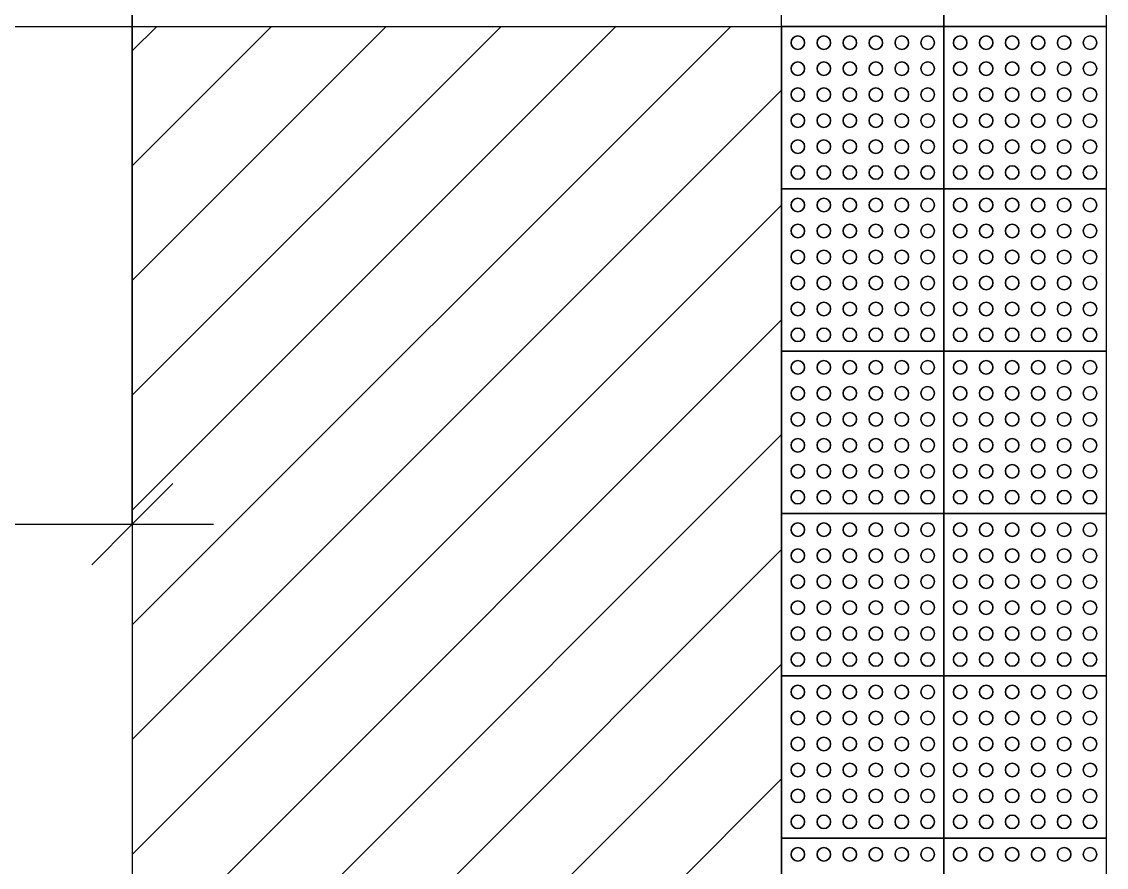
# Model space of a CAD drawing. Header units: millimetres. Extents: x -92759 to 184353, y -15225 to 86714.
# Drawn here: x -56337 to -54333, y 26587 to 28150 of the extents above; entities that cross this region are included whole.
import ezdxf

# ---------------------------------------------------------------- set-up
doc = ezdxf.new("R2010")
doc.units = ezdxf.units.MM
for name, color, linetype in [('0-1', 9, 'Continuous'), ('A-_ANOT----_D', 8, 'Continuous'), ('A-_ANOT----_D-150', 8, 'Continuous'), ('A-_FLOR----_E', 8, 'Continuous'), ('A-_GENM----_M', 9, 'Continuous')]:
    doc.layers.add(name, color=color, linetype=linetype)
doc.layers.add('A-_DETA----_E-6', color=7, linetype='Continuous', true_color=0x969696)
doc.layers.add('A-_DETA----_ED-3', color=7, linetype='Continuous', true_color=0x969696)
doc.styles.add('Arial_1', font='arial.ttf', dxfattribs={"width": 0.8, "height": 225})
doc.dimstyles.new('IDA_-_Arial_-_1_5mm_-_Black_-_Diagonal_1', dxfattribs={"dimscale": 304.8, "dimtxt": 229.558365, "dimasz": 0.492126, "dimexe": 0.492126, "dimexo": 0.492126, "dimgap": 0, "dimtad": 1, "dimdec": 0, "dimzin": 0, "dimdsep": 46, "dimtxsty": 'Arial_1', "dimblk1": 'OBLIQUE', "dimblk2": 'OBLIQUE', "dimsah": 1, "dimcen": 0.09, "dimdle": 0.492126, "dimazin": 0, "dimtfac": 1, "dimtdec": 4, "dimtix": 1, "dimtmove": 0, "dimatfit": 3, "dimfxl": 1, "dimtvp": 1, "dimtolj": 1, "dimtzin": 0, "dimarcsym": 2})

# ---------------------------------------------------------------- blocks, each defined once
blk = doc.blocks.new('IDA_Tactile_2_Rows - 2x19-10277044-BLK8_RHH_1ST STOREY PLAN')
at = {"layer": 'A-_GENM----_M'}
for p, q in [((0, 600), (300, 600)), ((300, 300), (300, 600)), ((300, 600), (600, 600)), ((300, 600), (300, 300)), ((600, 300), (600, 600)), ((600, 600), (900, 600)), ((600, 600), (600, 300)), ((900, 300), (900, 600)), ((900, 600), (1200, 600)), ((900, 600), (900, 300)), ((1200, 300), (1200, 600)), ((1200, 600), (1500, 600)), ((1200, 600), (1200, 300)), ((1500, 300), (1500, 600)), ((1500, 600), (1800, 600)), ((1500, 600), (1500, 300)), ((1800, 300), (1800, 600)), ((1800, 600), (2100, 600)), ((1800, 600), (1800, 300)), ((300, 300), (0, 300)), ((0, 300), (300, 300)), ((600, 300), (300, 300)), ((300, 0), (300, 300)), ((300, 300), (600, 300)), ((300, 300), (300, 0)), ((900, 300), (600, 300)), ((600, 0), (600, 300)), ((600, 300), (900, 300)), ((600, 300), (600, 0)), ((1200, 300), (900, 300)), ((900, 0), (900, 300)), ((900, 300), (1200, 300)), ((900, 300), (900, 0)), ((1500, 300), (1200, 300)), ((1200, 0), (1200, 300)), ((1200, 300), (1500, 300)), ((1200, 300), (1200, 0)), ((1800, 300), (1500, 300)), ((1500, 0), (1500, 300)), ((1500, 300), (1800, 300)), ((1500, 300), (1500, 0)), ((2100, 300), (1800, 300)), ((1800, 0), (1800, 300)), ((1800, 300), (2100, 300)), ((1800, 300), (1800, 0)), ((300, 0), (0, 0)), ((600, 0), (300, 0)), ((900, 0), (600, 0)), ((1200, 0), (900, 0)), ((1500, 0), (1200, 0)), ((1800, 0), (1500, 0)), ((2100, 0), (1800, 0))]:
    blk.add_line(p, q, dxfattribs=at)
for centre in [(330, 570), (330, 570), (378, 570), (378, 570), (426, 570), (426, 570), (474, 570), (474, 570), (522, 570), (522, 570), (570, 570), (570, 570), (630, 570), (630, 570), (678, 570), (678, 570), (726, 570), (726, 570), (774, 570), (774, 570), (822, 570), (822, 570), (870, 570), (870, 570), (930, 570), (930, 570), (978, 570), (978, 570), (1026, 570), (1026, 570), (1074, 570), (1074, 570), (1122, 570), (1122, 570), (1170, 570), (1170, 570), (1230, 570), (1230, 570), (1278, 570), (1278, 570), (1326, 570), (1326, 570), (1374, 570), (1374, 570), (1422, 570), (1422, 570), (1470, 570), (1470, 570), (1530, 570), (1530, 570), (1578, 570), (1578, 570), (1626, 570), (1626, 570), (1674, 570), (1674, 570), (1722, 570), (1722, 570), (1770, 570), (1770, 570), (1830, 570), (1830, 570), (330, 522), (330, 522), (378, 522), (378, 522), (426, 522), (426, 522), (474, 522), (474, 522), (522, 522), (522, 522), (570, 522), (570, 522), (630, 522), (630, 522), (678, 522), (678, 522), (726, 522), (726, 522), (774, 522), (774, 522), (822, 522), (822, 522), (870, 522), (870, 522), (930, 522), (930, 522), (978, 522), (978, 522), (1026, 522), (1026, 522), (1074, 522), (1074, 522), (1122, 522), (1122, 522), (1170, 522), (1170, 522), (1230, 522), (1230, 522), (1278, 522), (1278, 522), (1326, 522), (1326, 522), (1374, 522), (1374, 522), (1422, 522), (1422, 522), (1470, 522), (1470, 522), (1530, 522), (1530, 522), (1578, 522), (1578, 522), (1626, 522), (1626, 522), (1674, 522), (1674, 522), (1722, 522), (1722, 522), (1770, 522), (1770, 522), (1830, 522), (1830, 522), (330, 474), (330, 474), (378, 474), (378, 474), (426, 474), (426, 474), (474, 474), (474, 474), (522, 474), (522, 474), (570, 474), (570, 474), (630, 474), (630, 474), (678, 474), (678, 474), (726, 474), (726, 474), (774, 474), (774, 474), (822, 474), (822, 474), (870, 474), (870, 474), (930, 474), (930, 474), (978, 474), (978, 474), (1026, 474), (1026, 474), (1074, 474), (1074, 474), (1122, 474), (1122, 474), (1170, 474), (1170, 474), (1230, 474), (1230, 474), (1278, 474), (1278, 474), (1326, 474), (1326, 474), (1374, 474), (1374, 474), (1422, 474), (1422, 474), (1470, 474), (1470, 474), (1530, 474), (1530, 474), (1578, 474), (1578, 474), (1626, 474), (1626, 474), (1674, 474), (1674, 474), (1722, 474), (1722, 474), (1770, 474), (1770, 474), (1830, 474), (1830, 474), (330, 426), (330, 426), (378, 426), (378, 426), (426, 426), (426, 426), (474, 426), (474, 426), (522, 426), (522, 426), (570, 426), (570, 426), (630, 426), (630, 426), (678, 426), (678, 426), (726, 426), (726, 426), (774, 426), (774, 426), (822, 426), (822, 426), (870, 426), (870, 426), (930, 426), (930, 426), (978, 426), (978, 426), (1026, 426), (1026, 426), (1074, 426), (1074, 426), (1122, 426), (1122, 426), (1170, 426), (1170, 426), (1230, 426), (1230, 426), (1278, 426), (1278, 426), (1326, 426), (1326, 426), (1374, 426), (1374, 426), (1422, 426), (1422, 426), (1470, 426), (1470, 426), (1530, 426), (1530, 426), (1578, 426), (1578, 426), (1626, 426), (1626, 426), (1674, 426), (1674, 426), (1722, 426), (1722, 426), (1770, 426), (1770, 426), (1830, 426), (1830, 426), (330, 378), (330, 378), (378, 378), (378, 378), (426, 378), (426, 378), (474, 378), (474, 378), (522, 378), (522, 378), (570, 378), (570, 378), (630, 378), (630, 378), (678, 378), (678, 378), (726, 378), (726, 378), (774, 378), (774, 378), (822, 378), (822, 378), (870, 378), (870, 378), (930, 378), (930, 378), (978, 378), (978, 378), (1026, 378), (1026, 378), (1074, 378), (1074, 378), (1122, 378), (1122, 378), (1170, 378), (1170, 378), (1230, 378), (1230, 378), (1278, 378), (1278, 378), (1326, 378), (1326, 378), (1374, 378), (1374, 378), (1422, 378), (1422, 378), (1470, 378), (1470, 378), (1530, 378), (1530, 378), (1578, 378), (1578, 378), (1626, 378), (1626, 378), (1674, 378), (1674, 378), (1722, 378), (1722, 378), (1770, 378), (1770, 378), (1830, 378), (1830, 378), (330, 330), (330, 330), (378, 330), (378, 330), (426, 330), (426, 330), (474, 330), (474, 330), (522, 330), (522, 330), (570, 330), (570, 330), (630, 330), (630, 330), (678, 330), (678, 330), (726, 330), (726, 330), (774, 330), (774, 330), (822, 330), (822, 330), (870, 330), (870, 330), (930, 330), (930, 330), (978, 330), (978, 330), (1026, 330), (1026, 330), (1074, 330), (1074, 330), (1122, 330), (1122, 330), (1170, 330), (1170, 330), (1230, 330), (1230, 330), (1278, 330), (1278, 330), (1326, 330), (1326, 330), (1374, 330), (1374, 330), (1422, 330), (1422, 330), (1470, 330), (1470, 330), (1530, 330), (1530, 330), (1578, 330), (1578, 330), (1626, 330), (1626, 330), (1674, 330), (1674, 330), (1722, 330), (1722, 330), (1770, 330), (1770, 330), (1830, 330), (1830, 330), (330, 270), (330, 270), (378, 270), (378, 270), (426, 270), (426, 270), (474, 270), (474, 270), (522, 270), (522, 270), (570, 270), (570, 270), (630, 270), (630, 270), (678, 270), (678, 270), (726, 270), (726, 270), (774, 270), (774, 270), (822, 270), (822, 270), (870, 270), (870, 270), (930, 270), (930, 270), (978, 270), (978, 270), (1026, 270), (1026, 270), (1074, 270), (1074, 270), (1122, 270), (1122, 270), (1170, 270), (1170, 270), (1230, 270), (1230, 270), (1278, 270), (1278, 270), (1326, 270), (1326, 270), (1374, 270), (1374, 270), (1422, 270), (1422, 270), (1470, 270), (1470, 270), (1530, 270), (1530, 270), (1578, 270), (1578, 270), (1626, 270), (1626, 270), (1674, 270), (1674, 270), (1722, 270), (1722, 270), (1770, 270), (1770, 270), (1830, 270), (1830, 270), (330, 222), (330, 222), (378, 222), (378, 222), (426, 222), (426, 222), (474, 222), (474, 222), (522, 222), (522, 222), (570, 222), (570, 222), (630, 222), (630, 222), (678, 222), (678, 222), (726, 222), (726, 222), (774, 222), (774, 222), (822, 222), (822, 222), (870, 222), (870, 222), (930, 222), (930, 222), (978, 222), (978, 222), (1026, 222), (1026, 222), (1074, 222), (1074, 222), (1122, 222), (1122, 222), (1170, 222), (1170, 222), (1230, 222), (1230, 222), (1278, 222), (1278, 222), (1326, 222), (1326, 222), (1374, 222), (1374, 222), (1422, 222), (1422, 222), (1470, 222), (1470, 222), (1530, 222), (1530, 222), (1578, 222), (1578, 222), (1626, 222), (1626, 222), (1674, 222), (1674, 222), (1722, 222), (1722, 222), (1770, 222), (1770, 222), (1830, 222), (1830, 222), (330, 174), (330, 174), (378, 174), (378, 174), (426, 174), (426, 174), (474, 174), (474, 174), (522, 174), (522, 174), (570, 174), (570, 174), (630, 174), (630, 174), (678, 174), (678, 174), (726, 174), (726, 174), (774, 174), (774, 174), (822, 174), (822, 174), (870, 174), (870, 174), (930, 174), (930, 174), (978, 174), (978, 174), (1026, 174), (1026, 174), (1074, 174), (1074, 174), (1122, 174), (1122, 174), (1170, 174), (1170, 174), (1230, 174), (1230, 174), (1278, 174), (1278, 174), (1326, 174), (1326, 174), (1374, 174), (1374, 174), (1422, 174), (1422, 174), (1470, 174), (1470, 174), (1530, 174), (1530, 174), (1578, 174), (1578, 174), (1626, 174), (1626, 174), (1674, 174), (1674, 174), (1722, 174), (1722, 174), (1770, 174), (1770, 174), (1830, 174), (1830, 174), (330, 126), (330, 126), (378, 126), (378, 126), (426, 126), (426, 126), (474, 126), (474, 126), (522, 126), (522, 126), (570, 126), (570, 126), (630, 126), (630, 126), (678, 126), (678, 126), (726, 126), (726, 126), (774, 126), (774, 126), (822, 126), (822, 126), (870, 126), (870, 126), (930, 126), (930, 126), (978, 126), (978, 126), (1026, 126), (1026, 126), (1074, 126), (1074, 126), (1122, 126), (1122, 126), (1170, 126), (1170, 126), (1230, 126), (1230, 126), (1278, 126), (1278, 126), (1326, 126), (1326, 126), (1374, 126), (1374, 126), (1422, 126), (1422, 126), (1470, 126), (1470, 126), (1530, 126), (1530, 126), (1578, 126), (1578, 126), (1626, 126), (1626, 126), (1674, 126), (1674, 126), (1722, 126), (1722, 126), (1770, 126), (1770, 126), (1830, 126), (1830, 126), (330, 78), (330, 78), (378, 78), (378, 78), (426, 78), (426, 78), (474, 78), (474, 78), (522, 78), (522, 78), (570, 78), (570, 78), (630, 78), (630, 78), (678, 78), (678, 78), (726, 78), (726, 78), (774, 78), (774, 78), (822, 78), (822, 78), (870, 78), (870, 78), (930, 78), (930, 78), (978, 78), (978, 78), (1026, 78), (1026, 78), (1074, 78), (1074, 78), (1122, 78), (1122, 78), (1170, 78), (1170, 78), (1230, 78), (1230, 78), (1278, 78), (1278, 78), (1326, 78), (1326, 78), (1374, 78), (1374, 78), (1422, 78), (1422, 78), (1470, 78), (1470, 78), (1530, 78), (1530, 78), (1578, 78), (1578, 78), (1626, 78), (1626, 78), (1674, 78), (1674, 78), (1722, 78), (1722, 78), (1770, 78), (1770, 78), (1830, 78), (1830, 78), (330, 30), (330, 30), (378, 30), (378, 30), (426, 30), (426, 30), (474, 30), (474, 30), (522, 30), (522, 30), (570, 30), (570, 30), (630, 30), (630, 30), (678, 30), (678, 30), (726, 30), (726, 30), (774, 30), (774, 30), (822, 30), (822, 30), (870, 30), (870, 30), (930, 30), (930, 30), (978, 30), (978, 30), (1026, 30), (1026, 30), (1074, 30), (1074, 30), (1122, 30), (1122, 30), (1170, 30), (1170, 30), (1230, 30), (1230, 30), (1278, 30), (1278, 30), (1326, 30), (1326, 30), (1374, 30), (1374, 30), (1422, 30), (1422, 30), (1470, 30), (1470, 30), (1530, 30), (1530, 30), (1578, 30), (1578, 30), (1626, 30), (1626, 30), (1674, 30), (1674, 30), (1722, 30), (1722, 30), (1770, 30), (1770, 30), (1830, 30), (1830, 30)]:
    blk.add_circle(centre, 12.5, dxfattribs=at)
for centre, start, end in [((330, 570), 0, 180), ((378, 570), 0, 180), ((426, 570), 0, 180), ((474, 570), 0, 180), ((522, 570), 0, 180), ((570, 570), 0, 180), ((630, 570), 0, 180), ((678, 570), 0, 180), ((726, 570), 0, 180), ((774, 570), 0, 180), ((822, 570), 0, 180), ((870, 570), 0, 180), ((930, 570), 0, 180), ((978, 570), 0, 180), ((1026, 570), 0, 180), ((1074, 570), 0, 180), ((1122, 570), 0, 180), ((1170, 570), 0, 180), ((1230, 570), 0, 180), ((1278, 570), 0, 180), ((1326, 570), 0, 180), ((1374, 570), 0, 180), ((1422, 570), 0, 180), ((1470, 570), 0, 180), ((1530, 570), 0, 180), ((1578, 570), 0, 180), ((1626, 570), 0, 180), ((1674, 570), 0, 180), ((1722, 570), 0, 180), ((1770, 570), 0, 180), ((1830, 570), 0, 180), ((330, 570), 180, 0), ((378, 570), 180, 360), ((426, 570), 180, 360), ((474, 570), 180, 360), ((522, 570), 180, 360), ((570, 570), 180, 360), ((630, 570), 180, 0), ((678, 570), 180, 360), ((726, 570), 180, 360), ((774, 570), 180, 360), ((822, 570), 180, 360), ((870, 570), 180, 360), ((930, 570), 180, 0), ((978, 570), 180, 360), ((1026, 570), 180, 360), ((1074, 570), 180, 360), ((1122, 570), 180, 360), ((1170, 570), 180, 360), ((1230, 570), 180, 0), ((1278, 570), 180, 360), ((1326, 570), 180, 360), ((1374, 570), 180, 360), ((1422, 570), 180, 360), ((1470, 570), 180, 360), ((1530, 570), 180, 0), ((1578, 570), 180, 360), ((1626, 570), 180, 360), ((1674, 570), 180, 360), ((1722, 570), 180, 360), ((1770, 570), 180, 360), ((1830, 570), 180, 0), ((330, 522), 0, 180), ((330, 522), 180, 360), ((378, 522), 0, 180), ((378, 522), 180, 0), ((426, 522), 0, 180), ((426, 522), 180, 360), ((474, 522), 0, 180), ((474, 522), 180, 0), ((522, 522), 0, 180), ((522, 522), 180, 0), ((570, 522), 0, 180), ((570, 522), 180, 360), ((630, 522), 0, 180), ((630, 522), 180, 360), ((678, 522), 0, 180), ((678, 522), 180, 0), ((726, 522), 0, 180), ((726, 522), 180, 360), ((774, 522), 0, 180), ((774, 522), 180, 0), ((822, 522), 0, 180), ((822, 522), 180, 0), ((870, 522), 0, 180), ((870, 522), 180, 360), ((930, 522), 0, 180), ((930, 522), 180, 360), ((978, 522), 0, 180), ((978, 522), 180, 0), ((1026, 522), 0, 180), ((1026, 522), 180, 360), ((1074, 522), 0, 180), ((1074, 522), 180, 0), ((1122, 522), 0, 180), ((1122, 522), 180, 0), ((1170, 522), 0, 180), ((1170, 522), 180, 360), ((1230, 522), 0, 180), ((1230, 522), 180, 360), ((1278, 522), 0, 180), ((1278, 522), 180, 0), ((1326, 522), 0, 180), ((1326, 522), 180, 360), ((1374, 522), 0, 180), ((1374, 522), 180, 0), ((1422, 522), 0, 180), ((1422, 522), 180, 0), ((1470, 522), 0, 180), ((1470, 522), 180, 360), ((1530, 522), 0, 180), ((1530, 522), 180, 360), ((1578, 522), 0, 180), ((1578, 522), 180, 0), ((1626, 522), 0, 180), ((1626, 522), 180, 360), ((1674, 522), 0, 180), ((1674, 522), 180, 0), ((1722, 522), 0, 180), ((1722, 522), 180, 0), ((1770, 522), 0, 180), ((1770, 522), 180, 360), ((1830, 522), 0, 180), ((1830, 522), 180, 360), ((330, 474), 0, 180), ((378, 474), 0, 180), ((426, 474), 0, 180), ((474, 474), 0, 180), ((522, 474), 0, 180), ((570, 474), 0, 180), ((630, 474), 0, 180), ((678, 474), 0, 180), ((726, 474), 0, 180), ((774, 474), 0, 180), ((822, 474), 0, 180), ((870, 474), 0, 180), ((930, 474), 0, 180), ((978, 474), 0, 180), ((1026, 474), 0, 180), ((1074, 474), 0, 180), ((1122, 474), 0, 180), ((1170, 474), 0, 180), ((1230, 474), 0, 180), ((1278, 474), 0, 180), ((1326, 474), 0, 180), ((1374, 474), 0, 180), ((1422, 474), 0, 180), ((1470, 474), 0, 180), ((1530, 474), 0, 180), ((1578, 474), 0, 180), ((1626, 474), 0, 180), ((1674, 474), 0, 180), ((1722, 474), 0, 180), ((1770, 474), 0, 180), ((1830, 474), 0, 180), ((330, 474), 180, 360), ((378, 474), 180, 360), ((426, 474), 180, 360), ((474, 474), 180, 360), ((522, 474), 180, 360), ((570, 474), 180, 360), ((630, 474), 180, 360), ((678, 474), 180, 360), ((726, 474), 180, 360), ((774, 474), 180, 360), ((822, 474), 180, 360), ((870, 474), 180, 360), ((930, 474), 180, 360), ((978, 474), 180, 360), ((1026, 474), 180, 360), ((1074, 474), 180, 360), ((1122, 474), 180, 360), ((1170, 474), 180, 360), ((1230, 474), 180, 360), ((1278, 474), 180, 360), ((1326, 474), 180, 360), ((1374, 474), 180, 360), ((1422, 474), 180, 360), ((1470, 474), 180, 360), ((1530, 474), 180, 360), ((1578, 474), 180, 360), ((1626, 474), 180, 360), ((1674, 474), 180, 360), ((1722, 474), 180, 360), ((1770, 474), 180, 360), ((1830, 474), 180, 360), ((330, 426), 0, 180), ((330, 426), 180, 360), ((378, 426), 0, 180), ((378, 426), 180, 360), ((426, 426), 0, 180), ((426, 426), 180, 360), ((474, 426), 0, 180), ((474, 426), 180, 360), ((522, 426), 0, 180), ((522, 426), 180, 360), ((570, 426), 0, 180), ((570, 426), 180, 360), ((630, 426), 0, 180), ((630, 426), 180, 360), ((678, 426), 0, 180), ((678, 426), 180, 360), ((726, 426), 0, 180), ((726, 426), 180, 360), ((774, 426), 0, 180), ((774, 426), 180, 360), ((822, 426), 0, 180), ((822, 426), 180, 360), ((870, 426), 0, 180), ((870, 426), 180, 360), ((930, 426), 0, 180), ((930, 426), 180, 360), ((978, 426), 0, 180), ((978, 426), 180, 360), ((1026, 426), 0, 180), ((1026, 426), 180, 360), ((1074, 426), 0, 180), ((1074, 426), 180, 360), ((1122, 426), 0, 180), ((1122, 426), 180, 360), ((1170, 426), 0, 180), ((1170, 426), 180, 360), ((1230, 426), 0, 180), ((1230, 426), 180, 360), ((1278, 426), 0, 180), ((1278, 426), 180, 360), ((1326, 426), 0, 180), ((1326, 426), 180, 360), ((1374, 426), 0, 180), ((1374, 426), 180, 360), ((1422, 426), 0, 180), ((1422, 426), 180, 360), ((1470, 426), 0, 180), ((1470, 426), 180, 360), ((1530, 426), 0, 180), ((1530, 426), 180, 360), ((1578, 426), 0, 180), ((1578, 426), 180, 360), ((1626, 426), 0, 180), ((1626, 426), 180, 360), ((1674, 426), 0, 180), ((1674, 426), 180, 360), ((1722, 426), 0, 180), ((1722, 426), 180, 360), ((1770, 426), 0, 180), ((1770, 426), 180, 360), ((1830, 426), 0, 180), ((1830, 426), 180, 360), ((330, 378), 0, 180), ((378, 378), 0, 180), ((426, 378), 0, 180), ((474, 378), 0, 180), ((522, 378), 0, 180), ((570, 378), 0, 180), ((630, 378), 0, 180), ((678, 378), 0, 180), ((726, 378), 0, 180), ((774, 378), 0, 180), ((822, 378), 0, 180), ((870, 378), 0, 180), ((930, 378), 0, 180), ((978, 378), 0, 180), ((1026, 378), 0, 180), ((1074, 378), 0, 180), ((1122, 378), 0, 180), ((1170, 378), 0, 180), ((1230, 378), 0, 180), ((1278, 378), 0, 180), ((1326, 378), 0, 180), ((1374, 378), 0, 180), ((1422, 378), 0, 180), ((1470, 378), 0, 180), ((1530, 378), 0, 180), ((1578, 378), 0, 180), ((1626, 378), 0, 180), ((1674, 378), 0, 180), ((1722, 378), 0, 180), ((1770, 378), 0, 180), ((1830, 378), 0, 180), ((330, 378), 180, 360), ((378, 378), 180, 360), ((426, 378), 180, 360), ((474, 378), 180, 360), ((522, 378), 180, 360), ((570, 378), 180, 360), ((630, 378), 180, 360), ((678, 378), 180, 360), ((726, 378), 180, 360), ((774, 378), 180, 360), ((822, 378), 180, 360), ((870, 378), 180, 360), ((930, 378), 180, 360), ((978, 378), 180, 360), ((1026, 378), 180, 360), ((1074, 378), 180, 360), ((1122, 378), 180, 360), ((1170, 378), 180, 360), ((1230, 378), 180, 360), ((1278, 378), 180, 360), ((1326, 378), 180, 360), ((1374, 378), 180, 360), ((1422, 378), 180, 360), ((1470, 378), 180, 360), ((1530, 378), 180, 360), ((1578, 378), 180, 360), ((1626, 378), 180, 360), ((1674, 378), 180, 360), ((1722, 378), 180, 360), ((1770, 378), 180, 360), ((1830, 378), 180, 360), ((330, 330), 0, 180), ((378, 330), 0, 180), ((426, 330), 0, 180), ((474, 330), 0, 180), ((522, 330), 0, 180), ((570, 330), 0, 180), ((630, 330), 0, 180), ((678, 330), 0, 180), ((726, 330), 0, 180), ((774, 330), 0, 180), ((822, 330), 0, 180), ((870, 330), 0, 180), ((930, 330), 0, 180), ((978, 330), 0, 180), ((1026, 330), 0, 180), ((1074, 330), 0, 180), ((1122, 330), 0, 180), ((1170, 330), 0, 180), ((1230, 330), 0, 180), ((1278, 330), 0, 180), ((1326, 330), 0, 180), ((1374, 330), 0, 180), ((1422, 330), 0, 180), ((1470, 330), 0, 180), ((1530, 330), 0, 180), ((1578, 330), 0, 180), ((1626, 330), 0, 180), ((1674, 330), 0, 180), ((1722, 330), 0, 180), ((1770, 330), 0, 180), ((1830, 330), 0, 180), ((330, 330), 180, 360), ((378, 330), 180, 360), ((426, 330), 180, 360), ((474, 330), 180, 360), ((522, 330), 180, 360), ((570, 330), 180, 360), ((630, 330), 180, 360), ((678, 330), 180, 360), ((726, 330), 180, 360), ((774, 330), 180, 360), ((822, 330), 180, 360), ((870, 330), 180, 360), ((930, 330), 180, 360), ((978, 330), 180, 360), ((1026, 330), 180, 360), ((1074, 330), 180, 360), ((1122, 330), 180, 360), ((1170, 330), 180, 360), ((1230, 330), 180, 360), ((1278, 330), 180, 360), ((1326, 330), 180, 360), ((1374, 330), 180, 360), ((1422, 330), 180, 360), ((1470, 330), 180, 360), ((1530, 330), 180, 360), ((1578, 330), 180, 360), ((1626, 330), 180, 360), ((1674, 330), 180, 360), ((1722, 330), 180, 360), ((1770, 330), 180, 360), ((1830, 330), 180, 360), ((330, 270), 0, 180), ((378, 270), 0, 180), ((426, 270), 0, 180), ((474, 270), 0, 180), ((522, 270), 0, 180), ((570, 270), 0, 180), ((630, 270), 0, 180), ((678, 270), 0, 180), ((726, 270), 0, 180), ((774, 270), 0, 180), ((822, 270), 0, 180), ((870, 270), 0, 180), ((930, 270), 0, 180), ((978, 270), 0, 180), ((1026, 270), 0, 180), ((1074, 270), 0, 180), ((1122, 270), 0, 180), ((1170, 270), 0, 180), ((1230, 270), 0, 180), ((1278, 270), 0, 180), ((1326, 270), 0, 180), ((1374, 270), 0, 180), ((1422, 270), 0, 180), ((1470, 270), 0, 180), ((1530, 270), 0, 180), ((1578, 270), 0, 180), ((1626, 270), 0, 180), ((1674, 270), 0, 180), ((1722, 270), 0, 180), ((1770, 270), 0, 180), ((1830, 270), 0, 180), ((330, 270), 180, 360), ((378, 270), 180, 360), ((426, 270), 180, 360), ((474, 270), 180, 360), ((522, 270), 180, 360), ((570, 270), 180, 360), ((630, 270), 180, 360), ((678, 270), 180, 360), ((726, 270), 180, 360), ((774, 270), 180, 360), ((822, 270), 180, 360), ((870, 270), 180, 360), ((930, 270), 180, 360), ((978, 270), 180, 360), ((1026, 270), 180, 360), ((1074, 270), 180, 360), ((1122, 270), 180, 360), ((1170, 270), 180, 360), ((1230, 270), 180, 360), ((1278, 270), 180, 360), ((1326, 270), 180, 360), ((1374, 270), 180, 360), ((1422, 270), 180, 360), ((1470, 270), 180, 360), ((1530, 270), 180, 360), ((1578, 270), 180, 360), ((1626, 270), 180, 360), ((1674, 270), 180, 360), ((1722, 270), 180, 360), ((1770, 270), 180, 360), ((1830, 270), 180, 360), ((330, 222), 0, 180), ((330, 222), 180, 360), ((378, 222), 0, 180), ((378, 222), 180, 360), ((426, 222), 0, 180), ((426, 222), 180, 360), ((474, 222), 0, 180), ((474, 222), 180, 360), ((522, 222), 0, 180), ((522, 222), 180, 360), ((570, 222), 0, 180), ((570, 222), 180, 360), ((630, 222), 0, 180), ((630, 222), 180, 360), ((678, 222), 0, 180), ((678, 222), 180, 360), ((726, 222), 0, 180), ((726, 222), 180, 360), ((774, 222), 0, 180), ((774, 222), 180, 360), ((822, 222), 0, 180), ((822, 222), 180, 360), ((870, 222), 0, 180), ((870, 222), 180, 360), ((930, 222), 0, 180), ((930, 222), 180, 360), ((978, 222), 0, 180), ((978, 222), 180, 360), ((1026, 222), 0, 180), ((1026, 222), 180, 360), ((1074, 222), 0, 180), ((1074, 222), 180, 360), ((1122, 222), 0, 180), ((1122, 222), 180, 360), ((1170, 222), 0, 180), ((1170, 222), 180, 360), ((1230, 222), 0, 180), ((1230, 222), 180, 360), ((1278, 222), 0, 180), ((1278, 222), 180, 360), ((1326, 222), 0, 180), ((1326, 222), 180, 360), ((1374, 222), 0, 180), ((1374, 222), 180, 360), ((1422, 222), 0, 180), ((1422, 222), 180, 360), ((1470, 222), 0, 180), ((1470, 222), 180, 360), ((1530, 222), 0, 180), ((1530, 222), 180, 360), ((1578, 222), 0, 180), ((1578, 222), 180, 360), ((1626, 222), 0, 180), ((1626, 222), 180, 360), ((1674, 222), 0, 180), ((1674, 222), 180, 360), ((1722, 222), 0, 180), ((1722, 222), 180, 360), ((1770, 222), 0, 180), ((1770, 222), 180, 360), ((1830, 222), 0, 180), ((1830, 222), 180, 360), ((330, 174), 0, 180), ((378, 174), 0, 180), ((426, 174), 0, 180), ((474, 174), 0, 180), ((522, 174), 0, 180), ((570, 174), 0, 180), ((630, 174), 0, 180), ((678, 174), 0, 180), ((726, 174), 0, 180), ((774, 174), 0, 180), ((822, 174), 0, 180), ((870, 174), 0, 180), ((930, 174), 0, 180), ((978, 174), 0, 180), ((1026, 174), 0, 180), ((1074, 174), 0, 180), ((1122, 174), 0, 180), ((1170, 174), 0, 180), ((1230, 174), 0, 180), ((1278, 174), 0, 180), ((1326, 174), 0, 180), ((1374, 174), 0, 180), ((1422, 174), 0, 180), ((1470, 174), 0, 180), ((1530, 174), 0, 180), ((1578, 174), 0, 180), ((1626, 174), 0, 180), ((1674, 174), 0, 180), ((1722, 174), 0, 180), ((1770, 174), 0, 180), ((1830, 174), 0, 180), ((330, 174), 180, 360), ((378, 174), 180, 360), ((426, 174), 180, 360), ((474, 174), 180, 360), ((522, 174), 180, 360), ((570, 174), 180, 360), ((630, 174), 180, 360), ((678, 174), 180, 360), ((726, 174), 180, 360), ((774, 174), 180, 360), ((822, 174), 180, 360), ((870, 174), 180, 360), ((930, 174), 180, 360), ((978, 174), 180, 360), ((1026, 174), 180, 360), ((1074, 174), 180, 360), ((1122, 174), 180, 360), ((1170, 174), 180, 360), ((1230, 174), 180, 360), ((1278, 174), 180, 360), ((1326, 174), 180, 360), ((1374, 174), 180, 360), ((1422, 174), 180, 360), ((1470, 174), 180, 360), ((1530, 174), 180, 360), ((1578, 174), 180, 360), ((1626, 174), 180, 360), ((1674, 174), 180, 360), ((1722, 174), 180, 360), ((1770, 174), 180, 360), ((1830, 174), 180, 360), ((330, 126), 0, 180), ((330, 126), 180, 360), ((378, 126), 0, 180), ((378, 126), 180, 360), ((426, 126), 0, 180), ((426, 126), 180, 360), ((474, 126), 0, 180), ((474, 126), 180, 360), ((522, 126), 0, 180), ((522, 126), 180, 360), ((570, 126), 0, 180), ((570, 126), 180, 360), ((630, 126), 0, 180), ((630, 126), 180, 360), ((678, 126), 0, 180), ((678, 126), 180, 360), ((726, 126), 0, 180), ((726, 126), 180, 360), ((774, 126), 0, 180), ((774, 126), 180, 360), ((822, 126), 0, 180), ((822, 126), 180, 360), ((870, 126), 0, 180), ((870, 126), 180, 360), ((930, 126), 0, 180), ((930, 126), 180, 360), ((978, 126), 0, 180), ((978, 126), 180, 360), ((1026, 126), 0, 180), ((1026, 126), 180, 360), ((1074, 126), 0, 180), ((1074, 126), 180, 360), ((1122, 126), 0, 180), ((1122, 126), 180, 360), ((1170, 126), 0, 180), ((1170, 126), 180, 360), ((1230, 126), 0, 180), ((1230, 126), 180, 360), ((1278, 126), 0, 180), ((1278, 126), 180, 360), ((1326, 126), 0, 180), ((1326, 126), 180, 360), ((1374, 126), 0, 180), ((1374, 126), 180, 360), ((1422, 126), 0, 180), ((1422, 126), 180, 360), ((1470, 126), 0, 180), ((1470, 126), 180, 360), ((1530, 126), 0, 180), ((1530, 126), 180, 360), ((1578, 126), 0, 180), ((1578, 126), 180, 360), ((1626, 126), 0, 180), ((1626, 126), 180, 360), ((1674, 126), 0, 180), ((1674, 126), 180, 360), ((1722, 126), 0, 180), ((1722, 126), 180, 360), ((1770, 126), 0, 180), ((1770, 126), 180, 360), ((1830, 126), 0, 180), ((1830, 126), 180, 360), ((330, 78), 0, 180), ((378, 78), 0, 180), ((426, 78), 0, 180), ((474, 78), 0, 180), ((522, 78), 0, 180), ((570, 78), 0, 180), ((630, 78), 0, 180), ((678, 78), 0, 180), ((726, 78), 0, 180), ((774, 78), 0, 180), ((822, 78), 0, 180), ((870, 78), 0, 180), ((930, 78), 0, 180), ((978, 78), 0, 180), ((1026, 78), 0, 180), ((1074, 78), 0, 180), ((1122, 78), 0, 180), ((1170, 78), 0, 180), ((1230, 78), 0, 180), ((1278, 78), 0, 180), ((1326, 78), 0, 180), ((1374, 78), 0, 180), ((1422, 78), 0, 180), ((1470, 78), 0, 180), ((1530, 78), 0, 180), ((1578, 78), 0, 180), ((1626, 78), 0, 180), ((1674, 78), 0, 180), ((1722, 78), 0, 180), ((1770, 78), 0, 180), ((1830, 78), 0, 180), ((330, 78), 180, 360), ((378, 78), 180, 360), ((426, 78), 180, 360), ((474, 78), 180, 360), ((522, 78), 180, 360), ((570, 78), 180, 360), ((630, 78), 180, 360), ((678, 78), 180, 360), ((726, 78), 180, 360), ((774, 78), 180, 360), ((822, 78), 180, 360), ((870, 78), 180, 360), ((930, 78), 180, 360), ((978, 78), 180, 360), ((1026, 78), 180, 360), ((1074, 78), 180, 360), ((1122, 78), 180, 360), ((1170, 78), 180, 360), ((1230, 78), 180, 360), ((1278, 78), 180, 360), ((1326, 78), 180, 360), ((1374, 78), 180, 360), ((1422, 78), 180, 360), ((1470, 78), 180, 360), ((1530, 78), 180, 360), ((1578, 78), 180, 360), ((1626, 78), 180, 360), ((1674, 78), 180, 360), ((1722, 78), 180, 360), ((1770, 78), 180, 360), ((1830, 78), 180, 360), ((330, 30), 0, 180), ((378, 30), 0, 180), ((426, 30), 0, 180), ((474, 30), 0, 180), ((522, 30), 0, 180), ((570, 30), 0, 180), ((630, 30), 0, 180), ((678, 30), 0, 180), ((726, 30), 0, 180), ((774, 30), 0, 180), ((822, 30), 0, 180), ((870, 30), 0, 180), ((930, 30), 0, 180), ((978, 30), 0, 180), ((1026, 30), 0, 180), ((1074, 30), 0, 180), ((1122, 30), 0, 180), ((1170, 30), 0, 180), ((1230, 30), 0, 180), ((1278, 30), 0, 180), ((1326, 30), 0, 180), ((1374, 30), 0, 180), ((1422, 30), 0, 180), ((1470, 30), 0, 180), ((1530, 30), 0, 180), ((1578, 30), 0, 180), ((1626, 30), 0, 180), ((1674, 30), 0, 180), ((1722, 30), 0, 180), ((1770, 30), 0, 180), ((1830, 30), 0, 180), ((330, 30), 180, 360), ((378, 30), 180, 360), ((426, 30), 180, 360), ((474, 30), 180, 360), ((522, 30), 180, 360), ((570, 30), 180, 360), ((630, 30), 180, 360), ((678, 30), 180, 360), ((726, 30), 180, 360), ((774, 30), 180, 360), ((822, 30), 180, 360), ((870, 30), 180, 360), ((930, 30), 180, 360), ((978, 30), 180, 360), ((1026, 30), 180, 360), ((1074, 30), 180, 360), ((1122, 30), 180, 360), ((1170, 30), 180, 360), ((1230, 30), 180, 360), ((1278, 30), 180, 360), ((1326, 30), 180, 360), ((1374, 30), 180, 360), ((1422, 30), 180, 360), ((1470, 30), 180, 360), ((1530, 30), 180, 360), ((1578, 30), 180, 360), ((1626, 30), 180, 360), ((1674, 30), 180, 360), ((1722, 30), 180, 360), ((1770, 30), 180, 360), ((1830, 30), 180, 360)]:
    blk.add_arc(centre, 12.5, start, end, dxfattribs=at)
blk = doc.blocks.new('DIMBLOCK22-BLK8_RHH_1ST STOREY PLAN')
at = {"layer": 'A-_ANOT----_D-150', "transparency": 16777216}
for p, q in [((-3429, -44306.2), (-3429, -46008)), ((-3429, -45858), (-3429, -44306.2)), ((-1329, -44306.2), (-1329, -46008)), ((-1329, -45858), (-1329, -44306.2)), ((-3429, -45858), (-3354, -45783)), ((-1329, -45858), (-1254, -45783)), ((-3429, -45858), (-3504, -45933)), ((-3429, -45858), (-1179, -45858)), ((-1329, -45858), (-1404, -45933))]:
    blk.add_line(p, q, dxfattribs=at)
at = {"layer": 'A-_ANOT----_D-150', "color": 0, "transparency": 16777216, "insert": (-2654.5, -45565.9), "char_height": 225, "width": 661.128, "attachment_point": 1, "line_spacing_factor": 0.941778, "style": 'Arial_1'}
blk.add_mtext('2100', dxfattribs=at)
blk = doc.blocks.new('_Oblique')
at = {"color": 0, "linetype": 'ByBlock', "lineweight": -2}
blk.add_line((-0.5, -0.5), (0.5, 0.5), dxfattribs=at)
blk = doc.blocks.new('A$Cb2bf8f38')
at = {"layer": 'A-_DETA----_ED-3'}
h = blk.add_hatch(dxfattribs=at)
h.set_pattern_fill('FP_26', color=256, style=0, pattern_type=2)
h.set_pattern_definition([(45, (-11870.95, 40538.29), (-106.066, 106.066), [])])
h.paths.add_polyline_path([(-13200, -10628.4), (-13193.8, -10471.5), (-13175.4, -10315.6), (-13144.7, -10161.5), (-13102.1, -10010.4), (-13047.8, -9863.1), (-12982, -9720.4), (-12905.3, -9583.4), (-12818, -9452.9), (-12720.8, -9329.5), (-12479.2, -9070.5), (-12382, -8947.1), (-12294.7, -8816.6), (-12218, -8679.6), (-12152.2, -8536.9), (-12097.9, -8389.6), (-12055.3, -8238.5), (-12024.6, -8084.4), (-12006.2, -7928.5), (-12000, -7771.6), (-12000, -4400), (-13200, -4400), (-13200, -9882.1)])
at = {"layer": 'A-_DETA----_E-6'}
blk.add_line((-13200, -4400), (-13200, -10628.4), dxfattribs=at)
at = {"layer": 'A-_FLOR----_E'}
for p, q in [((-28600, -4400), (-12000, -4400)), ((-12000, -4400), (-12000, -7771.6))]:
    blk.add_line(p, q, dxfattribs=at)
at = {"layer": 'A-_GENM----_M', "rotation": 269.9999999999989}
blk.add_blockref('IDA_Tactile_2_Rows - 2x19-10277044-BLK8_RHH_1ST STOREY PLAN', (-12000, -4100), dxfattribs=at)
at = {"layer": 'A-_ANOT----_D'}
dim = blk.add_linear_dim(base=(-13200, -5319.7), p1=(-15300, -3617.9), p2=(-13200, -3617.9), dimstyle='IDA_-_Arial_-_1_5mm_-_Black_-_Diagonal_1', override={"dimpost": '<>', "dimfxl": 2100}, dxfattribs=at)
dim.commit()
dim.dimension.update_dxf_attribs({"geometry": 'DIMBLOCK22-BLK8_RHH_1ST STOREY PLAN', "text_midpoint": (-14250, -5204.8), "insert": (-11871, 40538.3)})

msp = doc.modelspace()

# ---------------------------------------------------------------- block references
at = {"layer": '0-1'}
msp.add_blockref('A$Cb2bf8f38', (-42933, 32541.2), dxfattribs=at)

doc.saveas('drawing.dxf')
